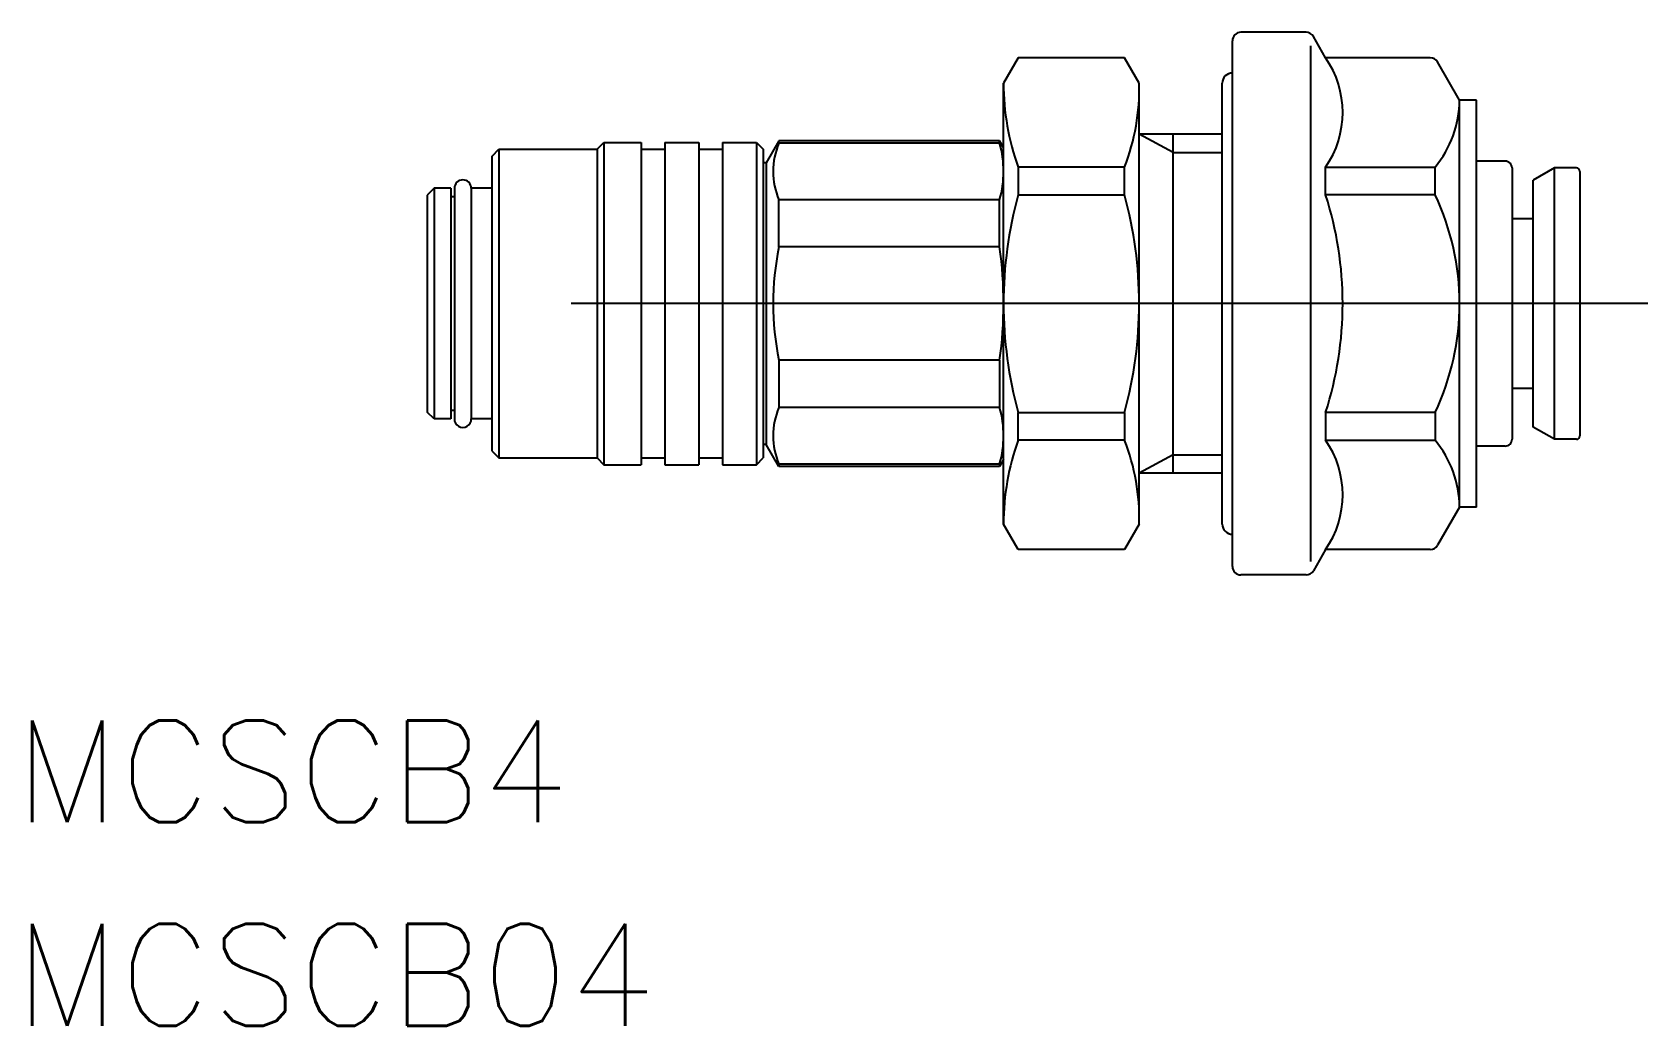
# Model space of a CAD drawing. Extents: x -45.6 to 2, y -21.3 to 8.
import ezdxf

# ---------------------------------------------------------------- set-up
doc = ezdxf.new("R2010")
doc.units = 0
doc.linetypes.add('CENTER', pattern=[50.8, 31.75, -6.35, 6.35, -6.35])
doc.layers.get('0').update_dxf_attribs({"linetype": 'CONTINUOUS'})
doc.layers.add('CENTER', color=1, linetype='CENTER')
doc.styles.get("Standard").update_dxf_attribs({"font": 'txt.shx', "height": 3, "bigfont": 'bigfont.shx'})

msp = doc.modelspace()

# ---------------------------------------------------------------- linework, layer by layer
at = {"color": 7, "linetype": 'CONTINUOUS'}
for p, q in [((-10.249914, -7.75), (-10.249914, 7.75)), ((-8.077264, 8), (-9.999914, 8)), ((-7.499914, 7.25), (-7.860758, 7.875)), ((-16.566988, 7.25), (-17, 6.5)), ((-13.433013, 7.25), (-16.566988, 7.25)), ((-13, 6.5), (-13.433013, 7.25)), ((-7.932926, -7.604705), (-7.932926, 7.604705)), ((-4.415939, 7.25), (-7.499914, 7.25)), ((-3.549914, 6), (-4.199433, 7.125)), ((-17, -6.5), (-17, 6.5)), ((-13, -6.5), (-13, 6.5)), ((-10.549914, -6.5), (-10.549914, 6.5)), ((-3.549914, -6), (-3.549914, 6)), ((-3.049914, 6), (-3.549914, 6)), ((-3.049914, -6), (-3.049914, 6)), ((-23.624723, 4.8), (-24, 4.15)), ((-17.11547, 4.8), (-23.624723, 4.8)), ((-23.624723, 4.732279), (-23.624723, 4.8)), ((-17, 4.6), (-17.11547, 4.8)), ((-17.11547, 4.732279), (-17.11547, 4.8)), ((-10.549914, 5), (-13, 5)), ((-12, -5), (-12, 5)), ((-32.089467, 4.35), (-31.889467, 4.55)), ((-32.089467, -4.35), (-32.089467, 4.35)), ((-31.889467, 4.55), (-31.889467, -4.55)), ((-31.889467, 4.55), (-28.989467, 4.55)), ((-28.989467, 4.55), (-28.789467, 4.75)), ((-28.989467, 4.55), (-28.989467, -4.55)), ((-28.789467, 4.75), (-28.789467, -4.75)), ((-28.789467, 4.75), (-27.689467, 4.75)), ((-27.689467, 4.75), (-27.689467, -4.75)), ((-27.689467, 4.55), (-26.989467, 4.55)), ((-26.989467, 4.75), (-26.989467, -4.75)), ((-26.989467, 4.75), (-25.989467, 4.75)), ((-25.989467, 4.75), (-25.989467, -4.75)), ((-25.989467, 4.55), (-25.289467, 4.55)), ((-25.289467, 4.75), (-25.289467, -4.75)), ((-25.289467, 4.75), (-24.289467, 4.75)), ((-24.289467, 4.75), (-24.289467, -4.75)), ((-24.289467, 4.75), (-24.089467, 4.55)), ((-24.089467, 4.55), (-24.089467, -4.55)), ((-17.11547, 4.732279), (-23.624723, 4.732279)), ((-24, 4.15), (-24.089467, 4.15)), ((-24, 4.15), (-24, -4.15)), ((-16.566988, 4.023511), (-16.566988, 3.211308)), ((-13.433013, 4.023511), (-16.566988, 4.023511)), ((-13.433013, 3.211308), (-13.433013, 4.023511)), ((-7.499914, 3.211308), (-7.499914, 4.023511)), ((-7.499914, 4.023511), (-4.271602, 4.023511)), ((-4.271602, 3.211308), (-4.271602, 4.023511)), ((-2.2, 4.2), (-3.049914, 4.2)), ((-2, 4), (-2, -4)), ((-0.75, 4), (-1.375, 3.639156)), ((-0.75, -4), (-0.75, 4)), ((-0.1, 4), (-0.75, 4)), ((0, 3.9), (0, -3.9)), ((-33.8, 3.4), (-34, 3.2)), ((-33.8, 3.4), (-33.8, -3.4)), ((-33.3, 3.4), (-33.8, 3.4)), ((-33.3, 3.4), (-33.3, -3.4)), ((-33.2, 3.4), (-33.2, -3.4)), ((-32.7, 3.4), (-32.7, -3.4)), ((-32.089467, 3.4), (-32.7, 3.4)), ((-1.375, -3.639156), (-1.375, 3.639156)), ((-34, 3.2), (-34, -3.2)), ((-33.2, 3.15), (-33.3, 3.15)), ((-17.11547, 3.06195), (-23.624723, 3.06195)), ((-23.624723, 1.670329), (-23.624723, 3.06195)), ((-17.11547, 1.670329), (-17.11547, 3.06195)), ((-16.566988, 3.211308), (-13.433013, 3.211308)), ((-4.271602, 3.211308), (-7.499914, 3.211308)), ((-1.375, 2.5), (-2, 2.5)), ((-17.11547, 1.670329), (-23.624723, 1.670329)), ((-17.11547, -1.670329), (-23.624723, -1.670329)), ((-23.624723, -1.670329), (-23.624723, -3.06195)), ((-17.11547, -1.670329), (-17.11547, -3.06195)), ((-1.375, -2.5), (-2, -2.5)), ((-33.8, -3.4), (-34, -3.2)), ((-33.2, -3.15), (-33.3, -3.15)), ((-17.11547, -3.06195), (-23.624723, -3.06195)), ((-16.566988, -3.211308), (-13.433013, -3.211308)), ((-16.566988, -4.023511), (-16.566988, -3.211308)), ((-13.433013, -3.211308), (-13.433013, -4.023511)), ((-4.271602, -3.211308), (-7.499914, -3.211308)), ((-7.499914, -3.211308), (-7.499914, -4.023511)), ((-4.271602, -3.211308), (-4.271602, -4.023511)), ((-33.3, -3.4), (-33.8, -3.4)), ((-32.089467, -3.4), (-32.7, -3.4)), ((-0.75, -4), (-1.375, -3.639156)), ((-24, -4.15), (-24.089467, -4.15)), ((-23.624723, -4.8), (-24, -4.15)), ((-13.433013, -4.023511), (-16.566988, -4.023511)), ((-7.499914, -4.023511), (-4.271602, -4.023511)), ((-2.2, -4.2), (-3.049914, -4.2)), ((-0.1, -4), (-0.75, -4)), ((-32.089467, -4.35), (-31.889467, -4.55)), ((-31.889467, -4.55), (-28.989467, -4.55)), ((-28.989467, -4.55), (-28.789467, -4.75)), ((-28.789467, -4.75), (-27.689467, -4.75)), ((-27.689467, -4.55), (-26.989467, -4.55)), ((-26.989467, -4.75), (-25.989467, -4.75)), ((-25.989467, -4.55), (-25.289467, -4.55)), ((-25.289467, -4.75), (-24.289467, -4.75)), ((-24.289467, -4.75), (-24.089467, -4.55)), ((-17.11547, -4.732279), (-23.624723, -4.732279)), ((-23.624723, -4.732279), (-23.624723, -4.8)), ((-17, -4.6), (-17.11547, -4.8)), ((-17.11547, -4.732279), (-17.11547, -4.8)), ((-17.11547, -4.8), (-23.624723, -4.8)), ((-10.549914, -5), (-13, -5)), ((-3.549914, -6), (-4.199433, -7.125)), ((-3.049914, -6), (-3.549914, -6)), ((-16.566988, -7.25), (-17, -6.5)), ((-13, -6.5), (-13.433013, -7.25)), ((-13.433013, -7.25), (-16.566988, -7.25)), ((-7.499914, -7.25), (-7.860758, -7.875)), ((-4.415939, -7.25), (-7.499914, -7.25)), ((-8.077264, -8), (-9.999914, -8))]:
    msp.add_line(p, q, dxfattribs=at)
at = {"color": 3, "linetype": 'CONTINUOUS'}
for p, q in [((-12, 4.4585), (-13, 5)), ((-12, 4.4585), (-10.549914, 4.4585)), ((-12, -4.4585), (-13, -5)), ((-12, -4.4585), (-10.549914, -4.4585))]:
    msp.add_line(p, q, dxfattribs=at)
at = {"color": 7, "linetype": 'CONTINUOUS'}
for centre, radius, start, end in [((-9.999914, 7.75), 0.25, 90.000001, 180), ((-8.077264, 7.75), 0.25, 30.000001, 90.000001), ((-9.827454, 5.636756), 2.831961, 325.273734, 34.726266), ((-4.415939, 7), 0.25, 30.000001, 90.000001), ((-10.249914, 6.5), 0.3, 90.000001, 180), ((-9.823805, 6.478653), 7.176227, 179.829565, 200.006185), ((-19.311423, 6.327448), 6.313781, 338.598195, 1.566055), ((-6.734666, 6.042867), 3.18504, 320.65321, 359.228842), ((-21.697816, 3.897114), 2.100112, 156.567006, 203.432994), ((-20.077999, 3.897114), 3.077999, 344.256355, 15.743645), ((-2.2, 4), 0.2, 359.999998, 90.000001), ((-0.1, 3.9), 0.1, 359.999998, 90.000001), ((-32.95, 3.4), 0.25, 0.000002, 180), ((-4.875626, 0), 12.124374, 164.6411383, 195.3588617), ((-25.124347, 0), 12.124347, 344.6411033, 15.3588967), ((-17.510013, 0), 10.512591, 342.2134044, 17.7865956), ((-11.055465, 0), 7.505551, 334.6683183, 25.3316817), ((-15.657288, 0), 8.14064, 168.1597294, 191.8402706), ((-29.138738, 0.000004), 12.138738, 352.090803, 7.9091593), ((-21.697816, -3.897114), 2.100112, 156.567006, 203.432994), ((-20.077999, -3.897114), 3.077999, 344.256355, 15.743645), ((-32.95, -3.4), 0.25, 180, 0.000002), ((-9.823805, -6.478653), 7.176227, 159.993815, 180.170435), ((-19.311423, -6.327448), 6.313781, 358.433945, 21.401805), ((-9.827454, -5.636755), 2.831961, 325.273734, 34.726266), ((-6.734666, -6.042867), 3.18504, 0.771158, 39.34679), ((-2.2, -4), 0.2, 269.999999, 0.000002), ((-0.1, -3.9), 0.1, 269.999999, 0.000002), ((-10.249914, -6.5), 0.3, 180, 269.999999), ((-4.415939, -7), 0.25, 269.999999, 329.999999), ((-9.999914, -7.75), 0.25, 180, 269.999999), ((-8.077264, -7.75), 0.25, 269.999999, 329.999999)]:
    msp.add_arc(centre, radius, start, end, dxfattribs=at)
at = {"layer": 'CENTER', "color": 1, "linetype": 'CENTER'}
msp.add_line((2, 0), (-36, 0), dxfattribs=at)

# ---------------------------------------------------------------- texts
at = {"color": 7, "linetype": 'CONTINUOUS'}
for s, p in [('MCSCB4', (-46.163798, -15.290067)), ('MCSCB04', (-46.163798, -21.290067))]:
    msp.add_text(s, height=3, dxfattribs=at).set_placement(p)

doc.saveas('drawing.dxf')
